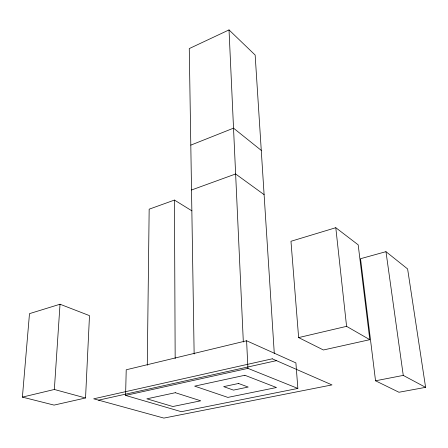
<?xml version="1.0" encoding="UTF-8"?>
<svg xmlns="http://www.w3.org/2000/svg" width="448" height="448" viewBox="0 0 448 448"><rect width="100%" height="100%" fill="white"/><g stroke="black" fill="none" stroke-linecap="round" stroke-linejoin="round"><path stroke-width="0.67" d="M147.274 365.232L149.162 209.188L174.446 200.071L191.884 210.829M125.591 395.416L126.218 369.785L246.602 340.766L295.898 362.902L297.858 388.438L181.322 411.695L125.591 395.416L247.918 368.374L297.858 388.438M85.54 397.981L89.494 315.633L60.026 304.231L29.49 313.65L22.4 397.118L54.062 405.104L85.54 397.981L54.348 389.48L22.4 397.118M54.348 389.48L60.026 304.231M274.288 353.455L255.153 55.042L229.023 29.91L189.263 48.586L194.141 353.993M190.803 145.13L233.526 128.162L261.268 150.399M191.52 190.002L235.626 173.975L264.107 194.65M335.793 227.707L290.965 241.276L298.626 337.59L323.417 349.983L369.802 339.679L358.182 244.838L335.793 227.707L346.578 326.34L369.802 339.679M385.969 251.664L360.528 258.714L375.536 380.794L398.955 392.252L425.6 387.346L407.613 268.946L385.969 251.664L403.262 375.402L425.6 387.346M298.626 337.59L346.578 326.34M98.56 400.154L276.455 360.64M375.536 380.794L403.262 375.402M246.602 340.766L247.918 368.374M229.023 29.91L243.331 342.003M174.446 200.071L175.168 358.506M272.255 358.809L93.682 398.815L163.89 418.09L331.974 384.91L272.255 358.809M244.854 375.267L194.656 386.142L227.858 397.404L276.472 387.526L244.854 375.267M175.325 392.706L146.866 398.821L172.85 406.521L200.732 400.809L175.325 392.706M238.549 383.482L223.664 386.635L233.464 390.113L248.209 387.05L238.549 383.482"/></g></svg>
